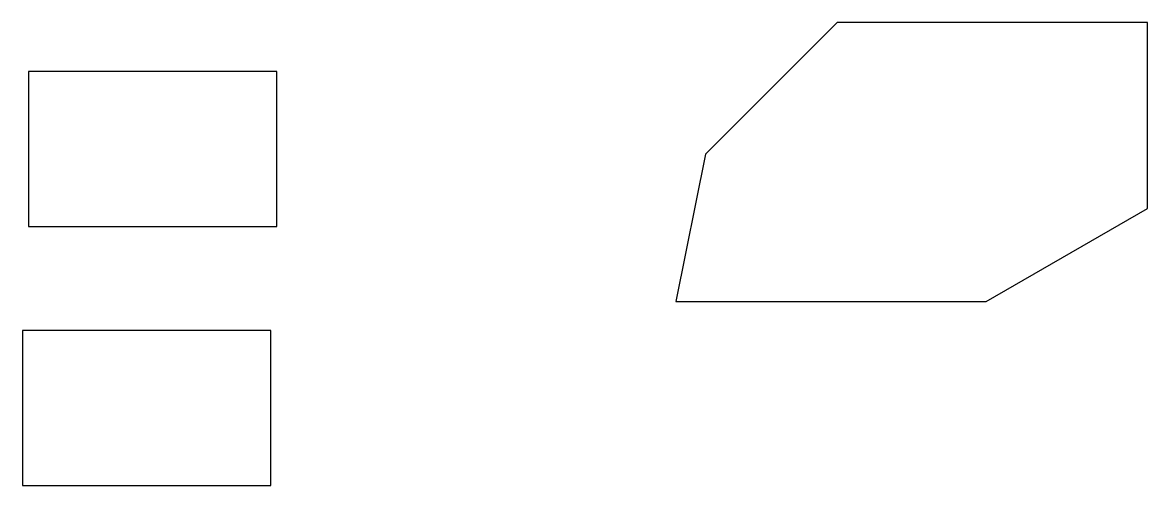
# Model space of a CAD drawing. Header units: millimetres. Extents: x 0 to 363, y 0 to 149.
import ezdxf

# ---------------------------------------------------------------- set-up
doc = ezdxf.new("R2010")
doc.units = ezdxf.units.MM

msp = doc.modelspace()

# ---------------------------------------------------------------- linework, layer by layer
for p, q in [((262.54, 149.28), (220.12, 106.85)), ((362.54, 149.28), (262.54, 149.28)), ((362.54, 89.28), (362.54, 149.28)), ((81.96, 133.5), (1.96, 133.5)), ((1.96, 133.5), (1.96, 83.5)), ((81.96, 83.5), (81.96, 133.5)), ((220.12, 106.85), (210.58, 59.28)), ((310.58, 59.28), (362.54, 89.28)), ((1.96, 83.5), (81.96, 83.5)), ((210.58, 59.28), (310.58, 59.28)), ((80, 50), (0, 50)), ((0, 50), (0, 0)), ((80, 0), (80, 50)), ((0, 0), (80, 0))]:
    msp.add_line(p, q)

doc.saveas('drawing.dxf')
